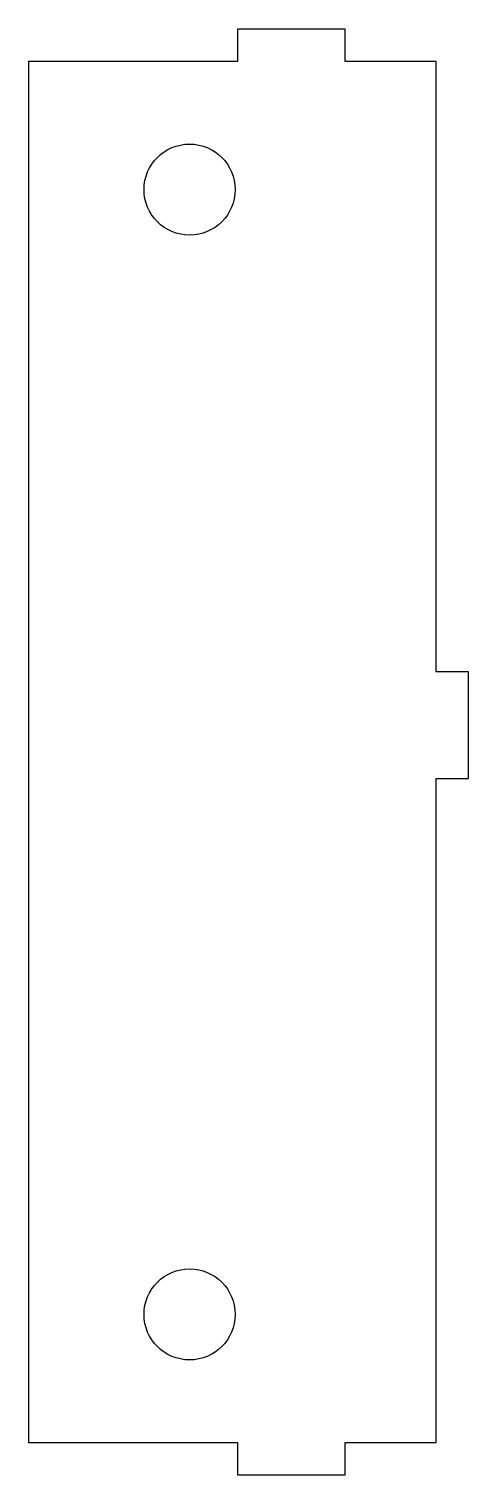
# Model space of a CAD drawing. Header units: millimetres. Extents: x -41 to 0, y -70 to 65.
import ezdxf

# ---------------------------------------------------------------- set-up
doc = ezdxf.new("R2010")
doc.units = ezdxf.units.MM
doc.layers.get('0').update_dxf_attribs({"linetype": 'CONTINUOUS'})

msp = doc.modelspace()

# ---------------------------------------------------------------- linework, layer by layer
msp.add_lwpolyline([(-3, -5), (-3, -67), (-11.5, -67), (-11.5, -70), (-21.5, -70), (-21.5, -67), (-41, -67), (-41, 62), (-21.5, 62), (-21.5, 65), (-11.5, 65), (-11.5, 62), (-3, 62), (-3, 5), (0, 5), (0, -5)], close=True)
msp.add_lwpolyline([(-3, -5), (-3, -67), (-11.5, -67), (-11.5, -70), (-21.5, -70), (-21.5, -67), (-41, -67), (-41, 62), (-21.5, 62), (-21.5, 65), (-11.5, 65), (-11.5, 62), (-3, 62), (-3, 5), (0, 5), (0, -5)], close=True)
for centre in [(-26, 50), (-26, 50), (-26, -55), (-26, -55)]:
    msp.add_circle(centre, 4.25)

doc.saveas('drawing.dxf')
